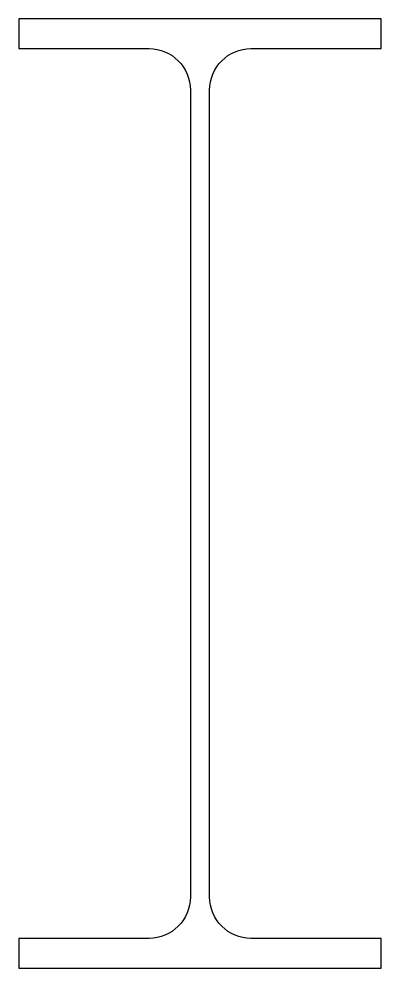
# Model space of a CAD drawing. Extents: x -105 to 105, y 0 to 550.
import ezdxf

# ---------------------------------------------------------------- set-up
doc = ezdxf.new("R2010")
doc.units = 0

msp = doc.modelspace()

# ---------------------------------------------------------------- linework, layer by layer
msp.add_lwpolyline([(-105, 0), (105, 0), (105, 17.2), (29.55, 17.2, -0.414214), (5.55, 41.2), (5.55, 508.8, -0.414214), (29.55, 532.8), (105, 532.8), (105, 550), (-105, 550), (-105, 532.8), (-29.55, 532.8, -0.414214), (-5.55, 508.8), (-5.55, 41.2, -0.414214), (-29.55, 17.2), (-105, 17.2)], format="xyb", close=True)

doc.saveas('drawing.dxf')
